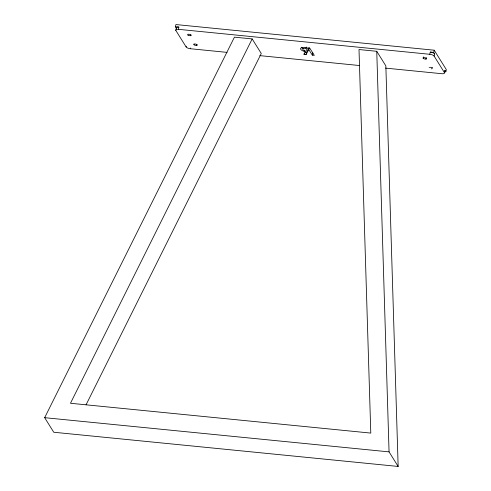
<?xml version="1.0" encoding="UTF-8"?>
<svg xmlns="http://www.w3.org/2000/svg" width="491" height="491" viewBox="0 0 491 491"><rect width="100%" height="100%" fill="white"/><g stroke="black" fill="none" stroke-linecap="round" stroke-linejoin="round"><path stroke-width="0.74" d="M176.152 28.957L176.324 28.22L175.416 26.766L175.913 24.55L434.216 50.205L446.337 69.636L445.834 71.846L444.459 71.711M227.045 52.377L190.477 48.744A3.64 1.295 12.8 0 1 186.126 46.946L175.821 30.43L175.987 29.693M175.821 30.43A3.64 1.295 12.8 0 1 178.356 29.319L178.859 27.103L175.416 26.766M186.126 46.946L186.292 46.209M190.643 35.696L190.815 34.959M190.477 48.744L190.643 48.008M196.707 45.411L196.873 44.669M306.685 47.026L306.513 47.762L304.457 47.578A5.64 2.001 12.8 0 0 300.529 48.738A5.64 2.001 12.8 0 0 304.316 51.457L304.567 50.352M304.316 51.457L304.843 50.07M309.121 48.155L308.784 49.628L306.04 54.587L304.033 54.391L304.365 52.918M304.678 50.806A4.081 1.448 12.8 0 1 302.83 48.904A4.081 1.448 12.8 0 1 306.04 48.351L306.206 47.615M306.04 54.587L306.544 52.371L308.943 48.038M309.68 48.032L314.32 55.354L312.313 55.152L312.816 52.942M423.537 57.625L423.702 56.888M425.985 59.067L426.323 57.594M434.124 56.084A3.64 1.295 12.8 0 0 429.766 54.286L430.269 52.077L433.713 52.414L434.621 53.875L434.124 56.084L444.423 72.6A3.64 1.295 12.8 0 1 441.888 73.718L385.515 68.114M433.713 52.414L434.216 50.205M432.381 67.31L432.049 68.783L431.368 68.795M444.423 72.6L444.926 70.391L445.834 71.846M252.178 38.93L70.471 403.264L370.791 433.093L359.007 49.536L376.75 51.303L385.846 65.874L398.152 466.45L53.752 432.246L44.663 417.675L234.428 37.163L252.178 38.93L261.267 53.501L86.066 404.799M304.033 54.391L307.648 47.854L309.655 48.057M306.04 48.351L306.513 47.762M429.159 67.5L429.6 67.341M305.206 52.242L306.544 52.371M178.356 29.319L429.766 54.286M259.807 55.63L359.608 65.542M44.663 417.675L389.062 451.88L398.152 466.45M430.282 67.322L431.81 67.709M308.784 49.628L312.313 55.152M376.75 51.303L389.062 451.88M444.926 70.391A3.64 1.295 12.8 0 1 444.564 71.318M430.269 52.077A3.64 1.295 12.8 0 1 434.621 53.875M176.324 28.22A3.64 1.295 12.8 0 1 178.859 27.103M303.272 48.646A5.64 2.001 12.8 0 1 301.284 47.21M423.383 58.49A1.823 0.644 12.8 0 0 426.427 58.908A1.823 0.644 12.8 0 0 424.482 57.637A1.823 0.644 12.8 0 0 423.383 58.49M188.041 35.119A1.823 0.644 12.8 0 0 191.085 35.536A1.823 0.644 12.8 0 0 189.139 34.266A1.823 0.644 12.8 0 0 188.041 35.119M194.098 44.834A1.823 0.644 12.8 0 0 197.149 45.252A1.823 0.644 12.8 0 0 195.197 43.981A1.823 0.644 12.8 0 0 194.098 44.834"/></g></svg>
